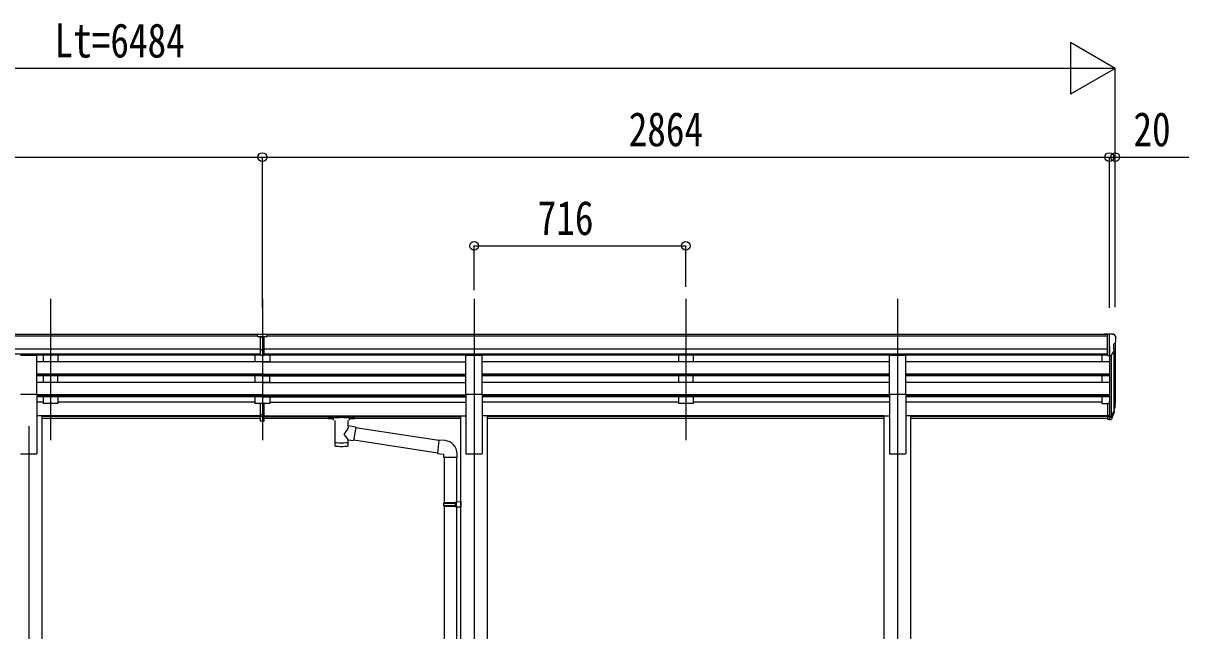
# Model space of a CAD drawing. Units: millimetres, scale not verified. Extents: x -14718 to 14718, y -10395 to 10395.
# Drawn here: x -3562 to 379, y -3435 to -1382 of the extents above; entities that cross this region are included whole.
import ezdxf
from ezdxf.enums import TextEntityAlignment as Align

# ---------------------------------------------------------------- set-up
doc = ezdxf.new("R2010")
doc.units = ezdxf.units.MM
doc.header["$LTSCALE"] = 40
for name, color, linetype in [('0-3_YKK_12', 2, 'Continuous'), ('0-4_YKK_13', 4, 'Continuous'), ('0-5_YKK_A1', 4, 'Continuous'), ('0-6_YKK_D', 6, 'Continuous')]:
    doc.layers.add(name, color=color, linetype=linetype)
doc.styles.add('ＭＳ ゴシック', font='')
doc.styles.get('ＭＳ ゴシック').set_extended_font_data('MS Gothic')

msp = doc.modelspace()

# ---------------------------------------------------------------- linework, layer by layer
at = {"layer": '0-3_YKK_12'}
for p, q in [((-3469.23, -2313.1), (-3469.23, -2790.61)), ((-2753.23, -2313.1), (-2753.23, -2790.61)), ((-2037.23, -2313.1), (-2037.23, -2790.61)), ((-1321.23, -2313.1), (-1321.23, -2790.61)), ((-605.23, -2313.1), (-605.23, -2790.61)), ((-3543.23, -2743.93), (-3543.23, -5487.5)), ((-2037.23, -2743.93), (-2037.23, -5487.5)), ((-605.23, -2743.93), (-605.23, -5487.5))]:
    msp.add_line(p, q, dxfattribs=at)
at = {"layer": '0-4_YKK_13'}
for p, q in [((-2769.73, -2440.53), (-2769.73, -2432.69)), ((-2769.73, -2440.53), (-2759.73, -2440.53)), ((-2753.23, -2441.35), (-2759.73, -2440.95)), ((-2759.73, -2442.53), (-2746.73, -2442.53)), ((-2746.73, -2441.01), (-2753.23, -2441.33)), ((-2746.73, -2504.16), (-2746.73, -2438.88)), ((104.27, -2432.5), (94.27, -2432.59)), ((94.27, -2434.1), (94.27, -2432.59)), ((104.27, -2504.48), (104.27, -2432.5)), ((122.77, -2432.5), (104.27, -2432.5)), ((110.77, -2505.48), (110.77, -2432.5)), ((122.77, -2432.5), (125.11, -2432.64)), ((125.86, -2433.07), (129.93, -2438.88)), ((132.77, -2441.87), (132.77, -2442.5)), ((124.77, -2467.01), (124.77, -2483.29)), ((130.24, -2463.68), (124.92, -2466.75)), ((-3570.73, -2503.13), (-3515.73, -2503.13)), ((-3515.73, -2634.93), (-3515.73, -2503.13)), ((-2759.73, -2484.05), (-2753.23, -2484.22)), ((-2759.73, -2503.1), (-2753.23, -2503.5)), ((-2753.23, -2484.22), (-2746.73, -2484.05)), ((-2753.23, -2503.5), (-2746.73, -2503.1)), ((-2064.73, -2634.93), (-2064.73, -2503.13)), ((-2064.73, -2503.13), (-2009.73, -2503.13)), ((-2009.73, -2634.93), (-2009.73, -2503.13)), ((-632.73, -2634.93), (-632.73, -2503.13)), ((-632.73, -2503.13), (-577.73, -2503.13)), ((-577.73, -2634.93), (-577.73, -2503.13)), ((104.27, -2504.48), (110.77, -2504.48)), ((110.77, -2505.48), (115.98, -2505.17)), ((118.4, -2503.67), (127.4, -2488.08)), ((-3570.73, -2634.93), (-3515.73, -2634.93)), ((-2064.73, -2634.93), (-2009.73, -2634.93)), ((-632.73, -2634.93), (-577.73, -2634.93)), ((-2759.73, -2704.34), (-2759.73, -2666.86)), ((-2746.73, -2704.34), (-2746.73, -2666.86)), ((104.27, -2666.22), (104.27, -2720.26)), ((104.27, -2666.22), (110.77, -2666.22)), ((110.77, -2666.22), (110.77, -2721)), ((129.08, -2679.04), (125.8, -2686.1)), ((-2759.73, -2704.34), (-2746.73, -2704.34)), ((-2759.73, -2726.58), (-2759.73, -2704.34)), ((-2759.73, -2709.74), (-2746.73, -2709.74)), ((-2746.73, -2726.58), (-2746.73, -2704.34)), ((-2529.23, -2711.1), (-2529.23, -2716.86)), ((-2529.23, -2711.29), (-2529.23, -2712.83)), ((-2527.23, -2710.44), (-2444.23, -2710.44)), ((-2527.23, -2712.61), (-2444.23, -2712.61)), ((-2527.23, -2717.52), (-2512.73, -2717.52)), ((-2512.73, -2723.17), (-2512.73, -2716.62)), ((-2458.73, -2723.17), (-2458.73, -2716.62)), ((-2458.73, -2717.52), (-2444.23, -2717.52)), ((-2442.23, -2711.1), (-2442.23, -2716.86)), ((104.27, -2706.36), (110.77, -2706.36)), ((104.27, -2711.23), (110.77, -2711.23)), ((110.77, -2711.25), (115.91, -2711.25)), ((110.77, -2713.06), (115.62, -2713.06)), ((117.21, -2710.58), (124.96, -2695.17)), ((126.41, -2695.53), (118.22, -2711.71)), ((127.03, -2696.09), (118.22, -2719.64)), ((129.68, -2680.41), (125.8, -2688.36)), ((127.37, -2691.69), (127.03, -2696.09)), ((-2759.73, -2725.52), (-2753.23, -2725.91)), ((-2753.23, -2725.91), (-2746.73, -2725.52)), ((-2508.63, -2724.09), (-2508.64, -2809.53)), ((-2462.83, -2742.83), (-2462.83, -2724.09)), ((-2437.61, -2746.74), (-2462.83, -2742.82)), ((-2437.61, -2746.74), (-2444.63, -2792)), ((-2156.61, -2792.39), (-2437.92, -2748.75)), ((104.27, -2720.26), (110.77, -2720.26)), ((110.77, -2721), (115.62, -2721)), ((-2462.81, -2809.53), (-2462.83, -2788.86)), ((-2462.83, -2789.17), (-2444.63, -2792)), ((-2160.28, -2834.33), (-2444.36, -2790.26)), ((-2135.61, -2792.35), (-2156.45, -2790.53)), ((-2094.54, -2848.1), (-2094.54, -2837.18)), ((-2140.54, -2848.1), (-2094.54, -2848.1)), ((-2138.43, -2848.1), (-2138.43, -3001.57)), ((-2096.43, -2848.1), (-2096.43, -2999.01)), ((-2140.43, -3003.57), (-2139.43, -3001.57)), ((-2140.43, -3003.57), (-2096.43, -3003.57)), ((-2140.43, -3003.57), (-2140.43, -3011.57)), ((-2140.43, -3011.57), (-2096.43, -3011.57)), ((-2140.43, -3011.57), (-2139.43, -3013.57)), ((-2139.43, -3001.57), (-2096.43, -3001.57)), ((-2139.43, -3013.57), (-2096.43, -3013.57)), ((-2138.43, -3013.57), (-2138.43, -3777.45)), ((-2100.9, -3003.57), (-2101.33, -3001.57)), ((-2098.43, -2999.07), (-2082.43, -2998.6)), ((-2098.43, -3001.07), (-2098.43, -2999.07)), ((-2098.43, -3001.07), (-2096.43, -3001.07)), ((-2098.43, -3016.07), (-2098.43, -3014.07)), ((-2098.43, -3016.07), (-2082.43, -3016.54)), ((-2096.43, -3016.13), (-2096.43, -3774.89)), ((-2082.43, -2998.6), (-2082.43, -3016.54))]:
    msp.add_line(p, q, dxfattribs=at)
for points in [[(-2769.73, -2432.69), (-2751.73, -2432.53), (-2736.73, -2432.67)], [(-2746.73, -2504.16), (-2753.23, -2504.56), (-2759.73, -2504.16), (-2759.73, -2438.82)], [(-2746.73, -2440.49), (-2736.73, -2440.4), (-2736.73, -2432.67)], [(-2746.73, -2485.16), (-2749.98, -2485.24), (-2753.23, -2485.32), (-2756.47, -2485.24), (-2759.73, -2485.16)], [(-2529.23, -2711.1), (-2529.19, -2710.91), (-2529.11, -2710.77), (-2529.01, -2710.67), (-2528.91, -2710.61), (-2528.79, -2710.57), (-2528.49, -2710.51), (-2528, -2710.46), (-2527.46, -2710.44), (-2527.23, -2710.44)], [(-2529.23, -2716.86), (-2529.19, -2717.05), (-2529.11, -2717.19), (-2529.01, -2717.28), (-2528.91, -2717.34), (-2528.79, -2717.39), (-2528.49, -2717.45), (-2528, -2717.5), (-2527.46, -2717.52), (-2527.23, -2717.52)], [(-2444.23, -2710.44), (-2443.87, -2710.44), (-2443.34, -2710.47), (-2442.89, -2710.52), (-2442.59, -2710.59), (-2442.42, -2710.69), (-2442.3, -2710.83), (-2442.23, -2711.01), (-2442.23, -2711.1)], [(-2444.23, -2717.52), (-2443.87, -2717.52), (-2443.34, -2717.49), (-2442.89, -2717.44), (-2442.59, -2717.36), (-2442.42, -2717.27), (-2442.3, -2717.13), (-2442.23, -2716.95), (-2442.23, -2716.86)], [(-2746.73, -2726.58), (-2753.23, -2726.98), (-2759.73, -2726.58)], [(-2156.45, -2790.53), (-2160.46, -2836.35), (-2140.54, -2838.1), (-2140.54, -2848.1)], [(-2100.9, -3003.57), (-2100.9, -3011.57), (-2101.33, -3013.57)], [(-2098.43, -3014.07), (-2096.43, -3014.07), (-2096.43, -3001.07)]]:
    msp.add_lwpolyline(points, dxfattribs=at)
for centre, radius, start, end in [((125.05, -2433.64), 1, 35, 86.5), ((129.77, -2441.87), 3, 0, 87), ((-69.23, -2442.5), 202, 355.05096, 0), ((125.07, -2467.01), 0.3, 120, 180), ((125.87, -2459.31), 6.18, 315.00103, 354.2965), ((115.8, -2502.17), 3, 273.5, 330), ((125.07, -2483.29), 0.3, 180, 265.2833), ((124.8, -2486.58), 3, 330, 85.2833), ((100.19, -2669.54), 30.41, 341.80266, 352.8448), ((101.59, -2671.3), 29.53, 342.01856, 353.49194), ((-2139.54, -2837.18), 45, 0, 85)]:
    msp.add_arc(centre, radius, start, end, dxfattribs=at)
for centre, major_axis, ratio, start_param, end_param in [((-2728.66, -2442.84), (24.57, -1.51), 0.121868, 3.1422238, 3.1491027), ((42.91, -2665.05), (-87.93, 4.42), 0.541684, 3.060334, 3.2172517), ((42.12, -2671.73), (89.06, 1.43), 0.57596, 6.1985533, 6.3701348), ((-2527.23, -2712.83), (2, 0), 0.109601, 1.5707963, 3.1415927), ((-2485.73, -2716.62), (27, 0), 0.070066, 6.2831853, 9.424778), ((-2444.23, -2712.83), (2, 0), 0.109601, 0, 1.5707963), ((115.62, -2710.35), (3, 0), 0.90356, 4.712389, 5.7595865), ((115.91, -2709.9), (1.5, 0), 0.90356, 4.712389, 5.7595865), ((40.86, -2671.63), (88.05, 0), 0.90356, 5.9828017, 6.0168888), ((126.06, -2691.69), (-1.3, 0), 0.90356, 2.9359903, 4.9130961), ((40.14, -2675.5), (89.07, 0), 0.90356, 6.0316505, 6.077583), ((-2485.73, -2769.37), (-22.81, -26.62), 0.234429, 1.6855472, 3.1268519), ((-2474.73, -2720.6), (16, 0), 0.361356, 6.2636979, 6.2831853), ((115.62, -2718.29), (-3, 0), 0.90356, 1.5707963, 2.6179939), ((-2485.73, -2797.09), (22.91, 0), 0.122865, 3.1415927, 6.2831853), ((-2483.17, -2766.73), (20.32, -22.25), 0.045535, 0.0389954, 1.3075346), ((-2485.73, -2809.53), (22.92, 0), 0.101955, 3.1415499, 6.2833984)]:
    msp.add_ellipse(centre, major_axis=major_axis, ratio=ratio, start_param=start_param, end_param=end_param, dxfattribs=at)
at = {"layer": '0-5_YKK_A1'}
for p, q in [((-2769.73, -2434.1), (-6326.73, -2434.1)), ((-2769.73, -2439.32), (-6326.73, -2439.32)), ((-2746.73, -2439.32), (-2746.73, -2439.32)), ((104.27, -2434.1), (-2736.73, -2434.1)), ((104.27, -2439.32), (-2736.73, -2439.32)), ((110.77, -2473.6), (110.77, -2666.22)), ((130.77, -2463.08), (130.77, -2665.86)), ((-2759.73, -2482.85), (-6326.73, -2482.85)), ((-2759.73, -2500.7), (-6326.73, -2500.7)), ((-2759.73, -2503.95), (-3515.73, -2503.95)), ((-3494.23, -2504.05), (-3494.23, -2525.92)), ((-3444.23, -2504.05), (-3444.23, -2525.92)), ((-2778.23, -2504.05), (-2778.23, -2525.92)), ((104.27, -2482.85), (-2746.73, -2482.85)), ((104.27, -2500.7), (-2746.73, -2500.7)), ((-2064.73, -2503.95), (-2746.73, -2503.95)), ((-2728.23, -2504.05), (-2728.23, -2525.92)), ((-632.73, -2503.95), (-2009.73, -2503.95)), ((-1346.23, -2504.05), (-1346.23, -2525.92)), ((-1296.23, -2504.05), (-1296.23, -2525.92)), ((104.27, -2503.95), (-577.73, -2503.95)), ((85.77, -2503.95), (85.77, -2526.02)), ((116.78, -2505.01), (116.78, -2711)), ((125.8, -2490.85), (125.8, -2692.57)), ((-2753.23, -2526.02), (-3515.73, -2526.02)), ((-3444.23, -2525.92), (-3494.23, -2525.92)), ((-2728.23, -2525.92), (-2778.23, -2525.92)), ((-2753.23, -2526.02), (-2064.73, -2526.02)), ((-632.73, -2526.02), (-2009.73, -2526.02)), ((-1296.23, -2525.92), (-1346.23, -2525.92)), ((110.77, -2526.02), (-577.73, -2526.02)), ((-2753.23, -2567.89), (-3515.73, -2567.89)), ((-2753.23, -2569.39), (-3515.73, -2569.39)), ((-2753.23, -2573.71), (-3515.73, -2573.71)), ((-2753.23, -2596.12), (-3515.73, -2596.12)), ((-3494.23, -2573.71), (-3494.23, -2596.02)), ((-3444.23, -2596.02), (-3494.23, -2596.02)), ((-3444.23, -2596.02), (-3444.23, -2573.71)), ((-2778.23, -2573.71), (-2778.23, -2596.02)), ((-2728.23, -2596.02), (-2778.23, -2596.02)), ((-2753.23, -2567.89), (-2064.73, -2567.89)), ((-2753.23, -2569.39), (-2064.73, -2569.39)), ((-2753.23, -2573.71), (-2064.73, -2573.71)), ((-2753.23, -2596.12), (-2064.73, -2596.12)), ((-2728.23, -2596.02), (-2728.23, -2573.71)), ((-632.73, -2567.89), (-2009.73, -2567.89)), ((-632.73, -2569.39), (-2009.73, -2569.39)), ((-632.73, -2573.71), (-2009.73, -2573.71)), ((-632.73, -2596.12), (-2009.73, -2596.12)), ((-1346.23, -2573.71), (-1346.23, -2596.02)), ((-1296.23, -2596.02), (-1346.23, -2596.02)), ((-1296.23, -2596.02), (-1296.23, -2573.71)), ((110.77, -2567.89), (-577.73, -2567.89)), ((110.77, -2569.39), (-577.73, -2569.39)), ((110.77, -2573.71), (-577.73, -2573.71)), ((110.77, -2596.12), (-577.73, -2596.12)), ((85.77, -2573.71), (85.77, -2596.12)), ((-3515.73, -2634.93), (-3515.73, -2837.5)), ((-2753.23, -2638), (-3515.73, -2638)), ((-2753.23, -2639.49), (-3515.73, -2639.49)), ((-2753.23, -2638), (-2064.73, -2638)), ((-2753.23, -2639.49), (-2064.73, -2639.49)), ((-2064.73, -2634.93), (-2064.73, -2837.5)), ((-2009.73, -2634.93), (-2009.73, -2837.5)), ((-632.73, -2638), (-2009.73, -2638)), ((-632.73, -2639.49), (-2009.73, -2639.49)), ((-632.73, -2634.93), (-632.73, -2837.5)), ((-577.73, -2634.93), (-577.73, -2837.5)), ((110.77, -2638), (-577.73, -2638)), ((110.77, -2639.49), (-577.73, -2639.49)), ((-2753.23, -2643.81), (-3515.73, -2643.81)), ((-3494.23, -2661.91), (-3515.73, -2661.91)), ((-3494.23, -2643.81), (-3494.23, -2666.86)), ((-3444.23, -2666.86), (-3494.23, -2666.86)), ((-3444.23, -2643.81), (-3444.23, -2666.86)), ((-2778.23, -2661.91), (-3444.23, -2661.91)), ((-2778.23, -2643.81), (-2778.23, -2666.86)), ((-2728.23, -2666.86), (-2778.23, -2666.86)), ((-2753.23, -2643.81), (-2064.73, -2643.81)), ((-2728.23, -2643.81), (-2728.23, -2666.86)), ((-2728.23, -2661.91), (-2064.73, -2661.91)), ((-632.73, -2643.81), (-2009.73, -2643.81)), ((-1346.23, -2661.91), (-2009.73, -2661.91)), ((-1346.23, -2643.81), (-1346.23, -2666.86)), ((-1296.23, -2666.86), (-1346.23, -2666.86)), ((-1296.23, -2643.81), (-1296.23, -2666.86)), ((-632.73, -2661.91), (-1296.23, -2661.91)), ((110.77, -2643.81), (-577.73, -2643.81)), ((85.77, -2661.91), (-577.73, -2661.91)), ((85.77, -2643.81), (85.77, -2666.86)), ((85.77, -2666.86), (104.27, -2666.86)), ((-3498.03, -2708.5), (-3515.73, -2708.5)), ((-3498.03, -5337.5), (-3498.03, -2708.5)), ((-2759.73, -2708.93), (-3498.03, -2708.93)), ((-2759.73, -2710.32), (-3498.03, -2710.32)), ((-2759.73, -2718.01), (-3498.03, -2718.01)), ((-2746.73, -2708.93), (-2082.43, -2708.93)), ((-2746.73, -2710.32), (-2082.43, -2710.32)), ((-2512.73, -2718.01), (-2746.73, -2718.01)), ((-2082.43, -2718.01), (-2458.73, -2718.01)), ((-2082.43, -5337.5), (-2082.43, -2708.5)), ((-2082.43, -2708.5), (-2064.73, -2708.5)), ((-1992.03, -2708.5), (-2009.73, -2708.5)), ((-1992.23, -5337.5), (-1992.23, -2708.5)), ((-650.43, -2708.93), (-1992.03, -2708.93)), ((-650.43, -2710.32), (-1992.03, -2710.32)), ((-650.43, -2718.01), (-1992.03, -2718.01)), ((-650.43, -5337.5), (-650.43, -2708.5)), ((-650.43, -2708.5), (-632.73, -2708.5)), ((-560.03, -2708.5), (-577.73, -2708.5)), ((-560.03, -5337.5), (-560.03, -2708.5)), ((104.27, -2708.93), (-560.03, -2708.93)), ((104.27, -2710.32), (-560.03, -2710.32)), ((104.27, -2718.01), (-560.03, -2718.01)), ((-3570.73, -2837.5), (-3515.73, -2837.5)), ((-2064.73, -2837.5), (-2009.73, -2837.5)), ((-632.73, -2837.5), (-577.73, -2837.5))]:
    msp.add_line(p, q, dxfattribs=at)
at = {"layer": '0-6_YKK_D'}
for p, q in [((130.77, -1534.1), (-20.78, -1446.6)), ((-20.78, -1446.6), (-20.78, -1621.6)), ((-44.23, -1534.1), (-6178.23, -1534.1)), ((130.77, -1534.1), (-172.33, -1534.1)), ((130.77, -1534.1), (-20.78, -1621.6)), ((130.77, -2340.68), (130.77, -1533.1)), ((-6333.23, -1834.1), (-2753.23, -1834.1)), ((-2753.23, -2343.68), (-2753.23, -1833.1)), ((-2753.23, -2343.68), (-2753.23, -1833.1)), ((-2753.23, -1834.1), (110.77, -1834.1)), ((110.77, -2343.68), (110.77, -1833.1)), ((110.77, -2343.68), (110.77, -1833.1)), ((130.77, -2341.68), (130.77, -1833.1)), ((-2037.23, -2284.21), (-2037.23, -2133.1)), ((-2037.23, -2134.1), (-1321.23, -2134.1)), ((-1321.23, -2273.07), (-1321.23, -2133.1))]:
    msp.add_line(p, q, dxfattribs=at)
msp.add_lwpolyline([(110.77, -1834.1), (130.77, -1834.1), (379.07, -1834.1)], dxfattribs=at)
for centre in [(-2753.23, -1834.1), (-2753.23, -1834.1), (110.77, -1834.1), (110.77, -1834.1), (130.77, -1834.1), (-2037.23, -2134.1), (-1321.23, -2134.1)]:
    msp.add_circle(centre, 14.88, dxfattribs=at)

# ---------------------------------------------------------------- texts
at = {"layer": '0-6_YKK_D', "style": 'ＭＳ ゴシック', "width": 0.8}
for s, p in [('Lt=6484', (-3455.63, -1532.1)), ('2864', (-1514.43, -1832.1)), ('20', (192.27, -1832.1)), ('716', (-1822.03, -2132.1))]:
    msp.add_text(s, height=115.5, dxfattribs=at).set_placement(p, align=Align.BOTTOM_LEFT)

doc.saveas('drawing.dxf')
